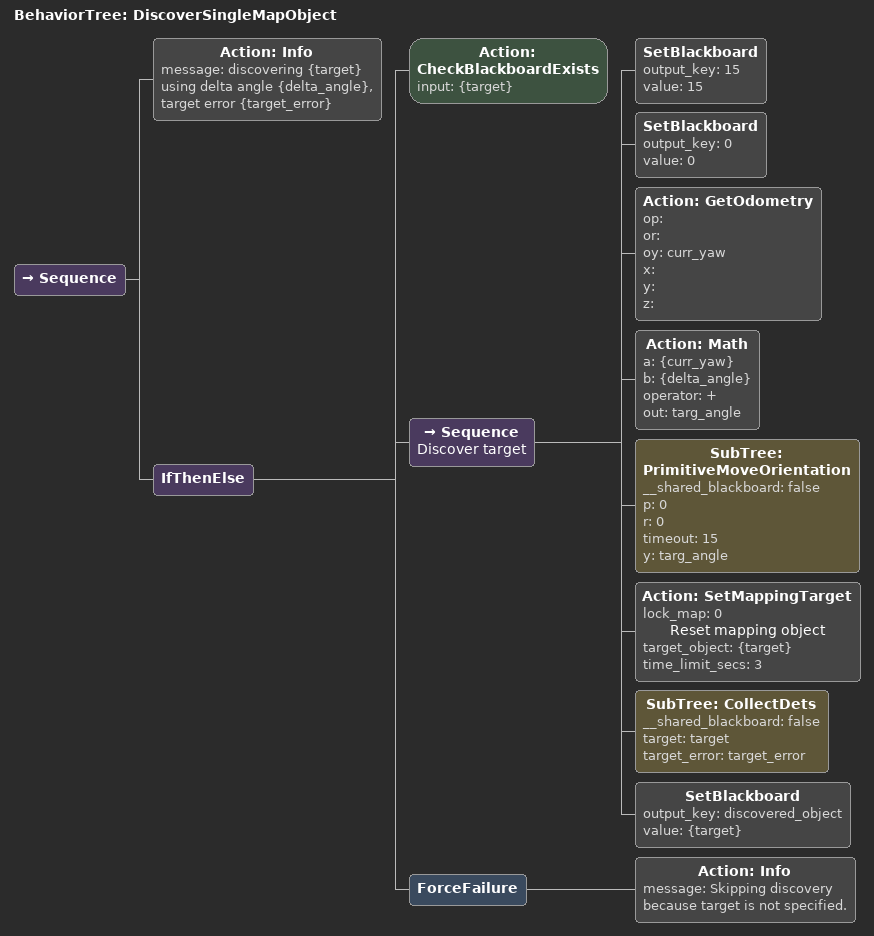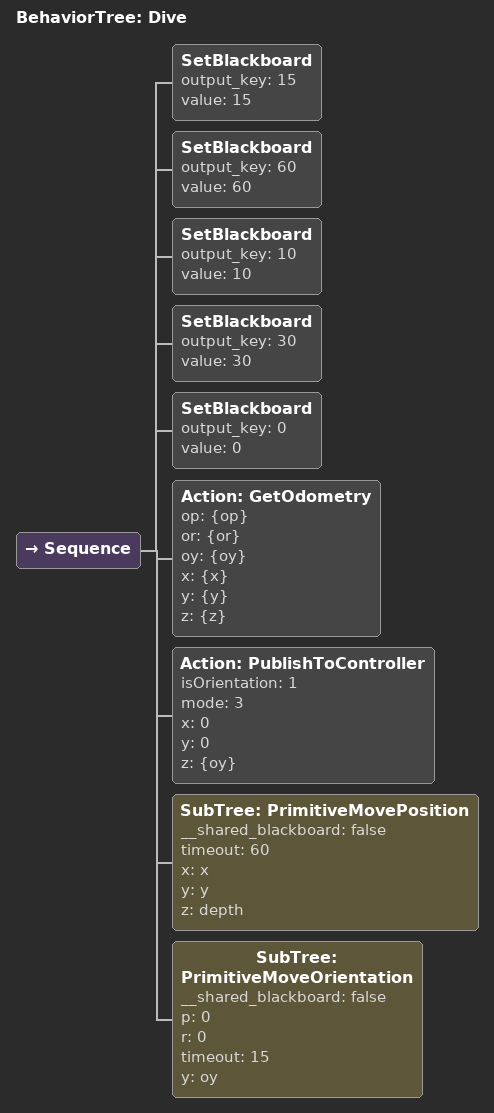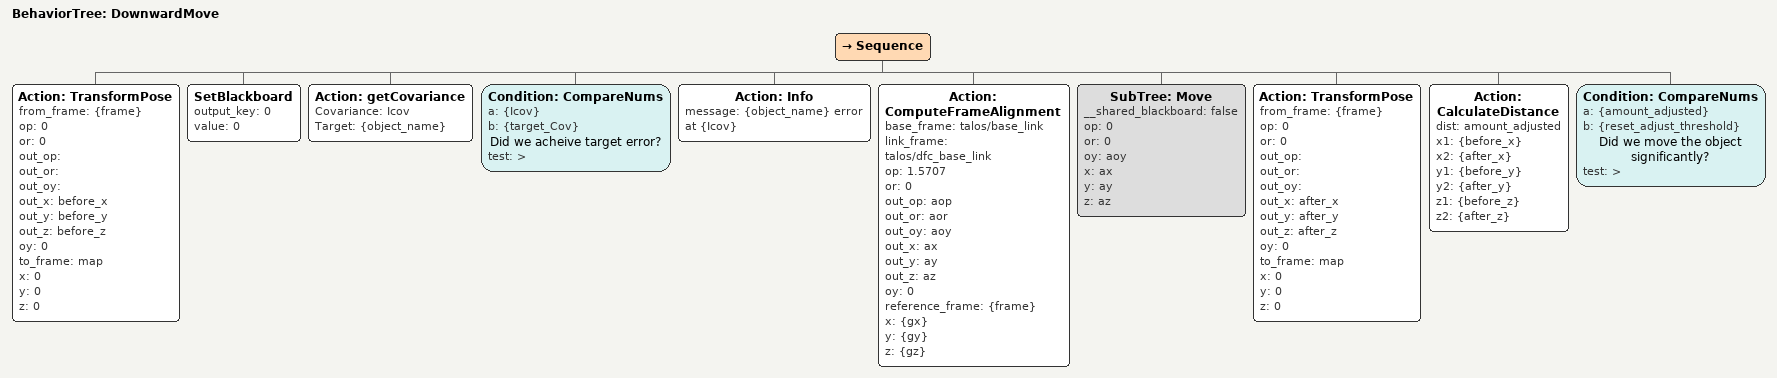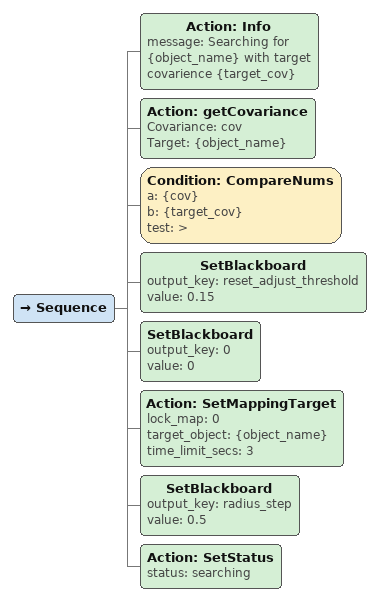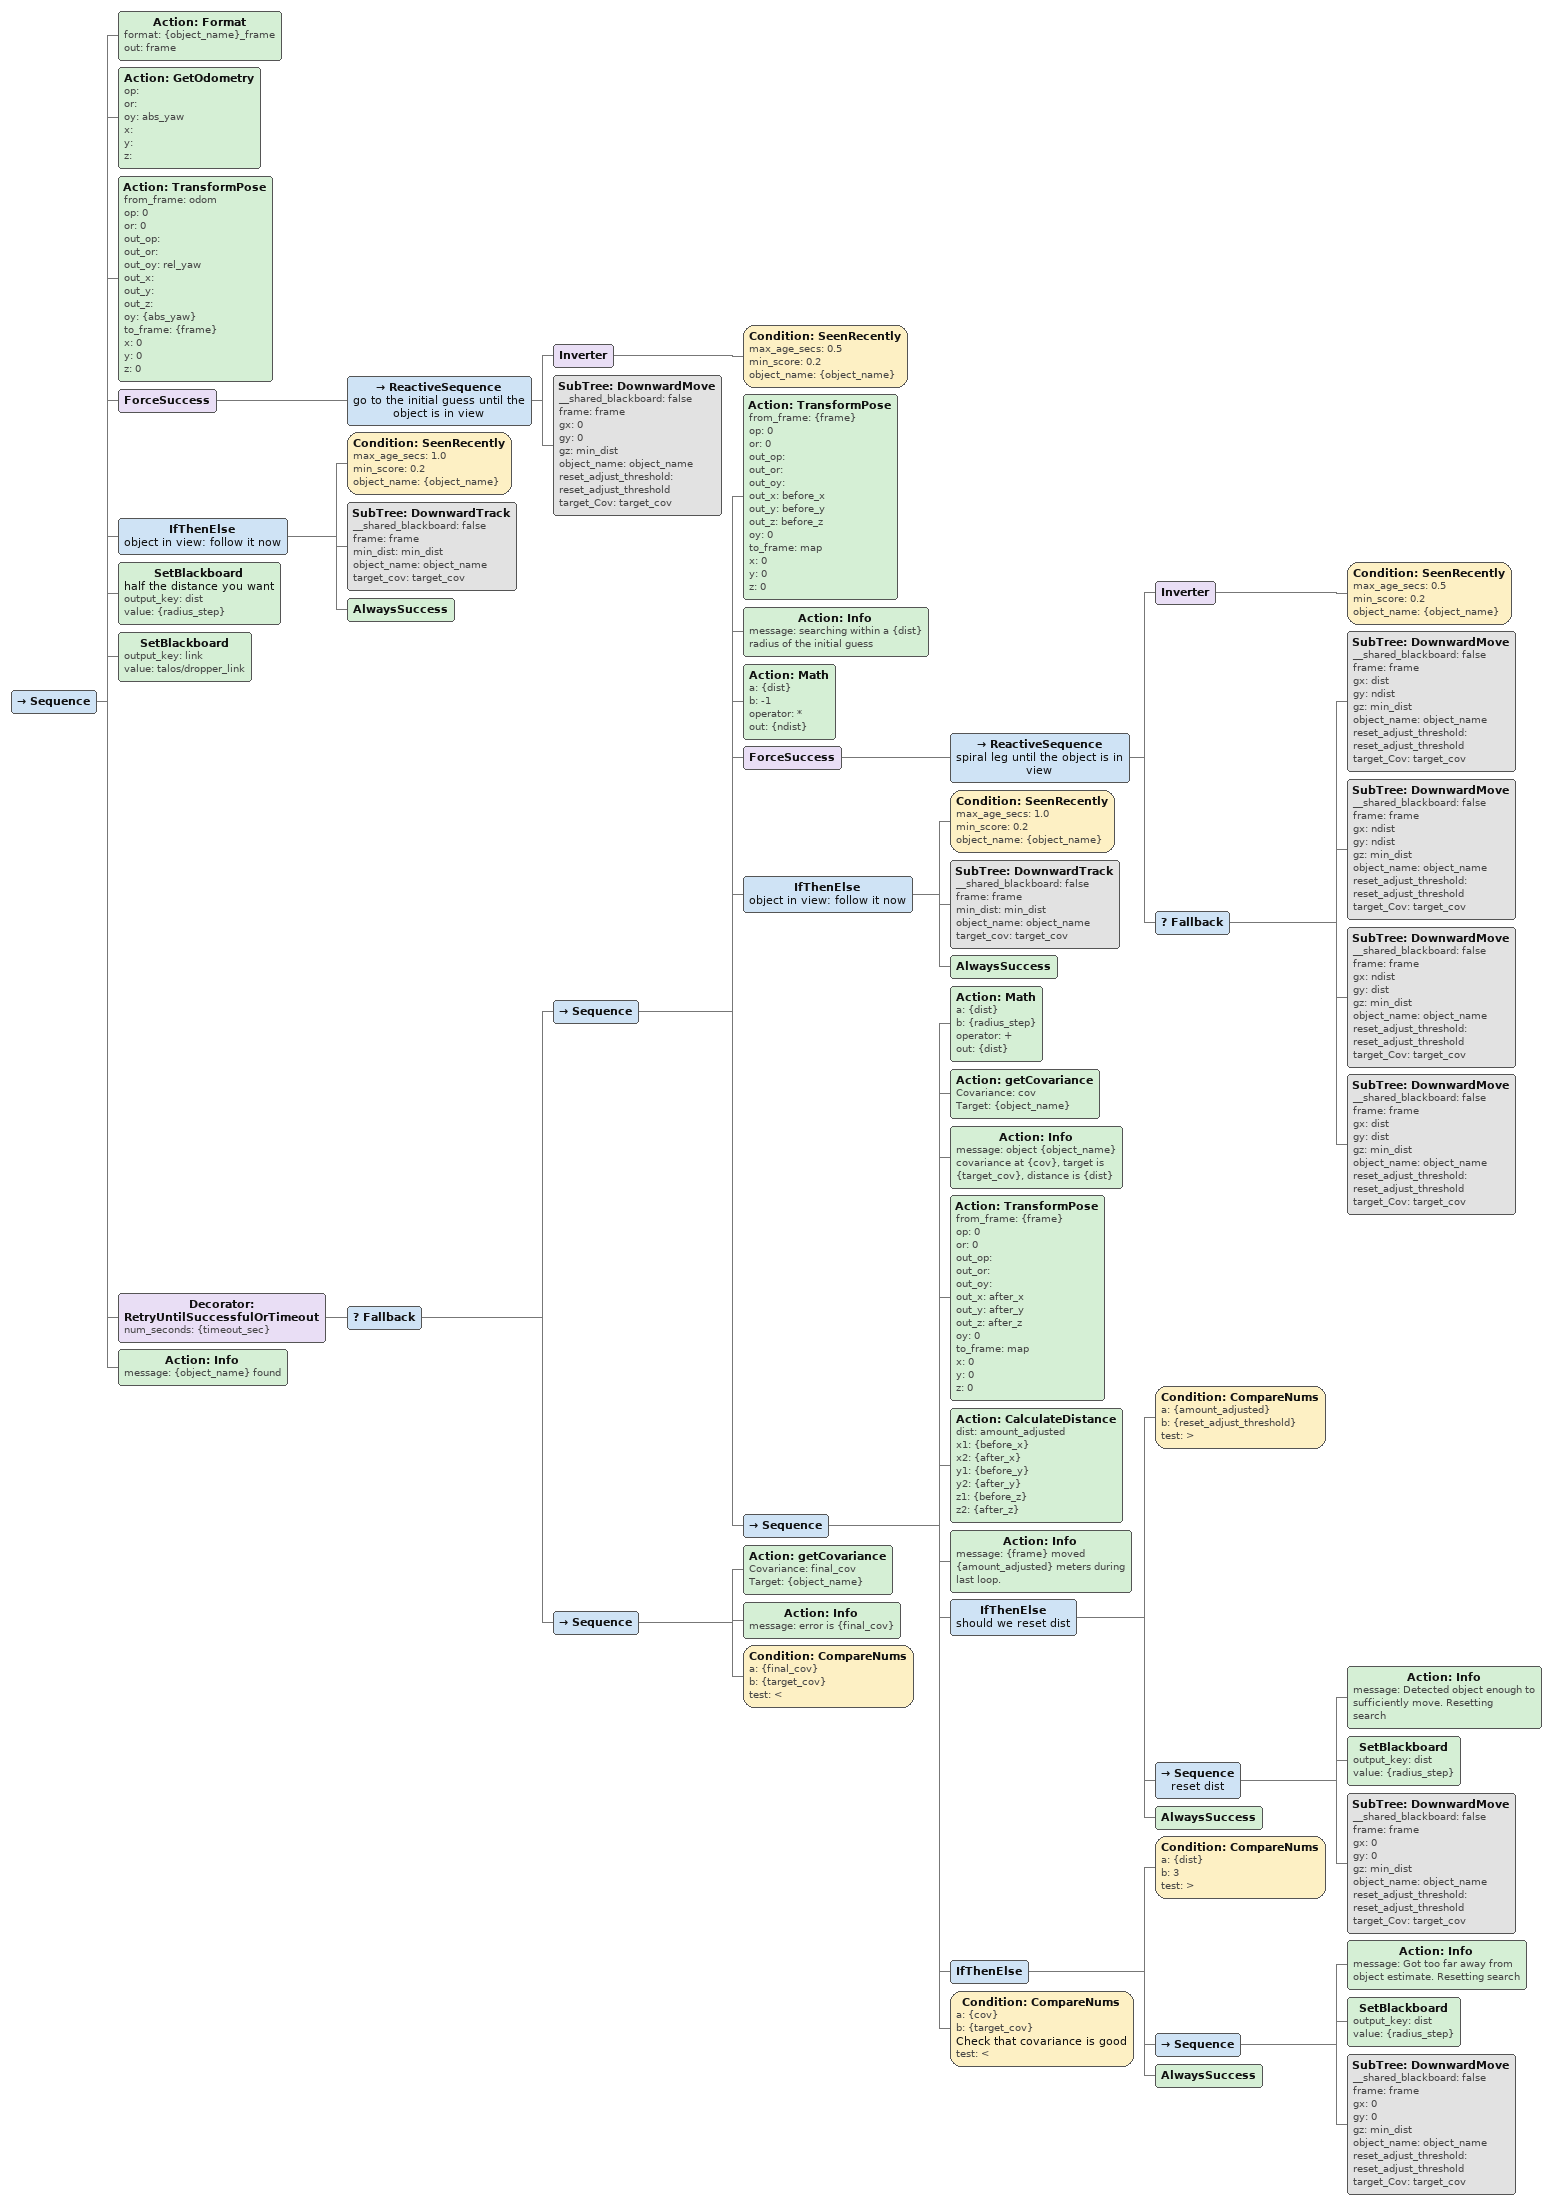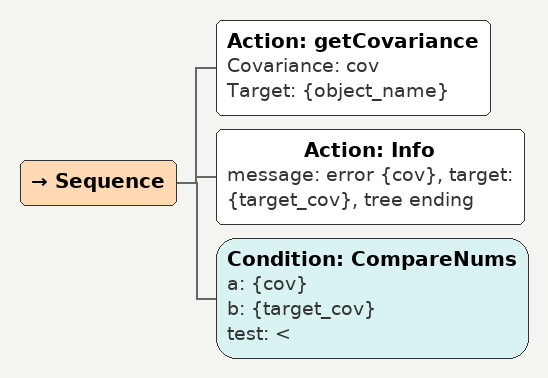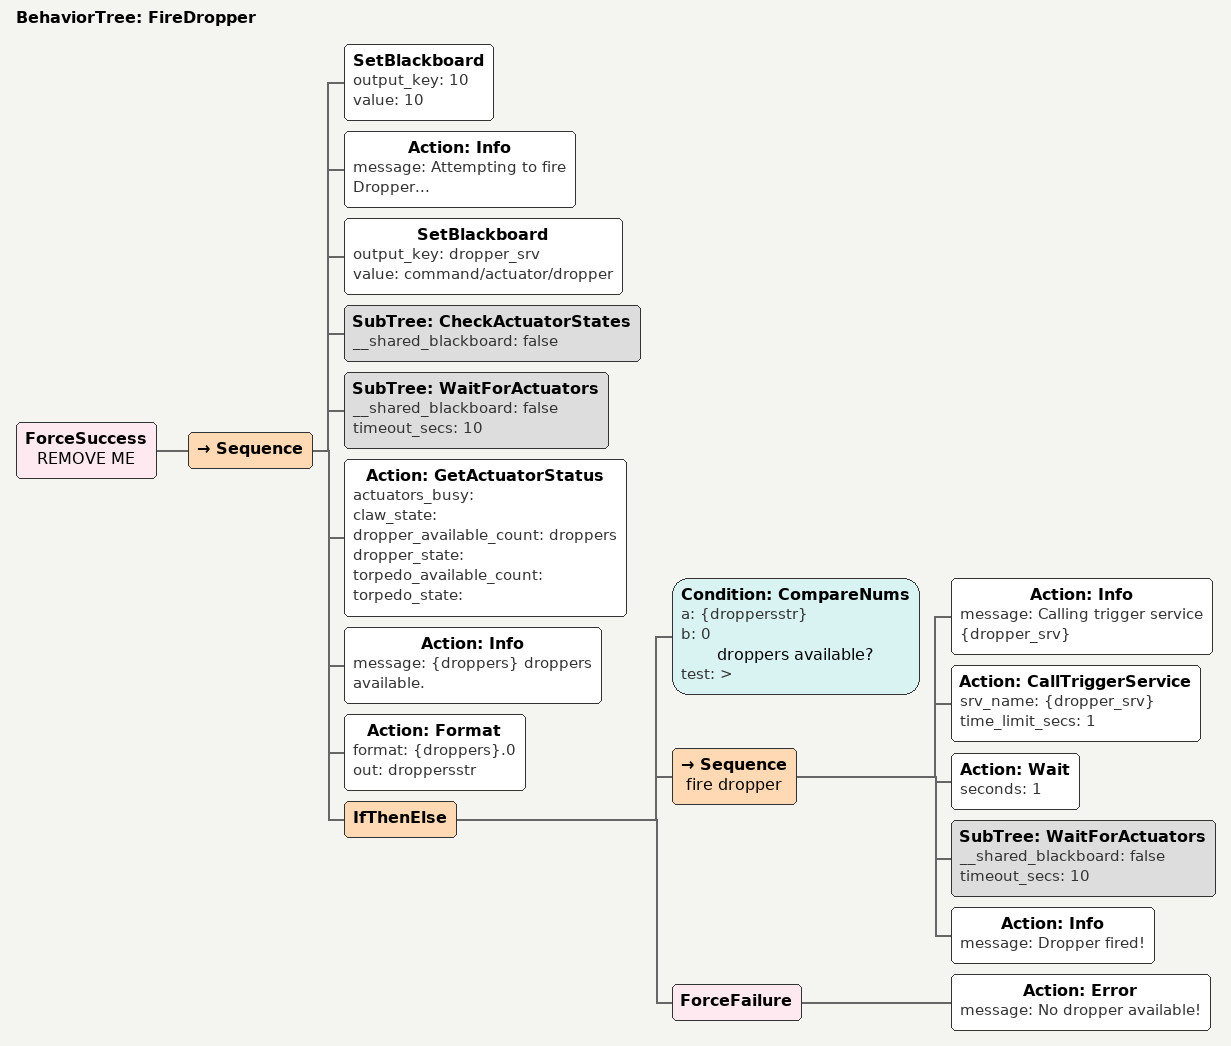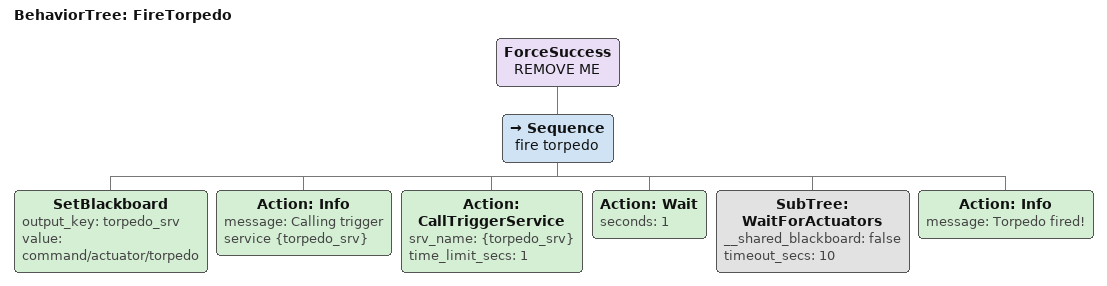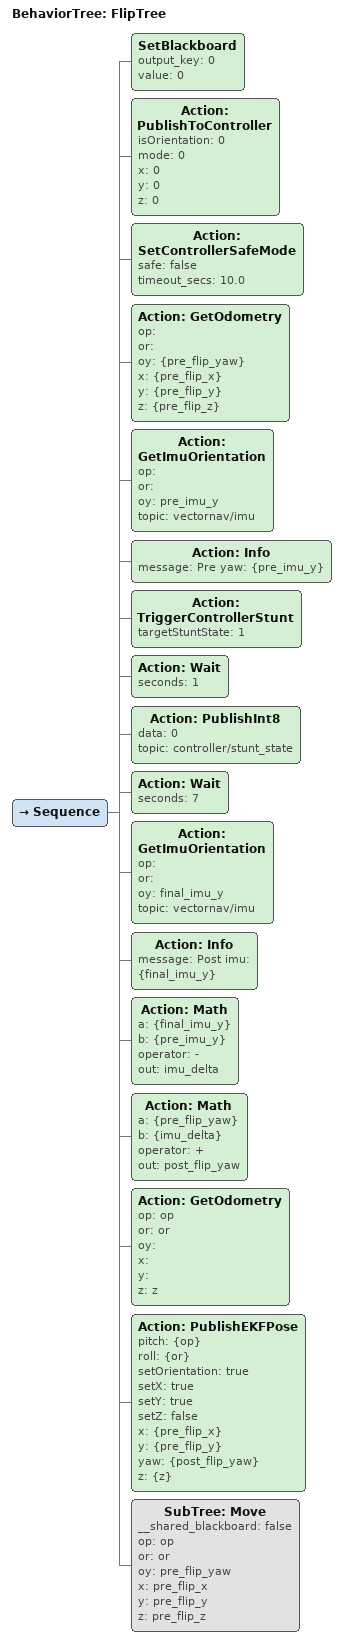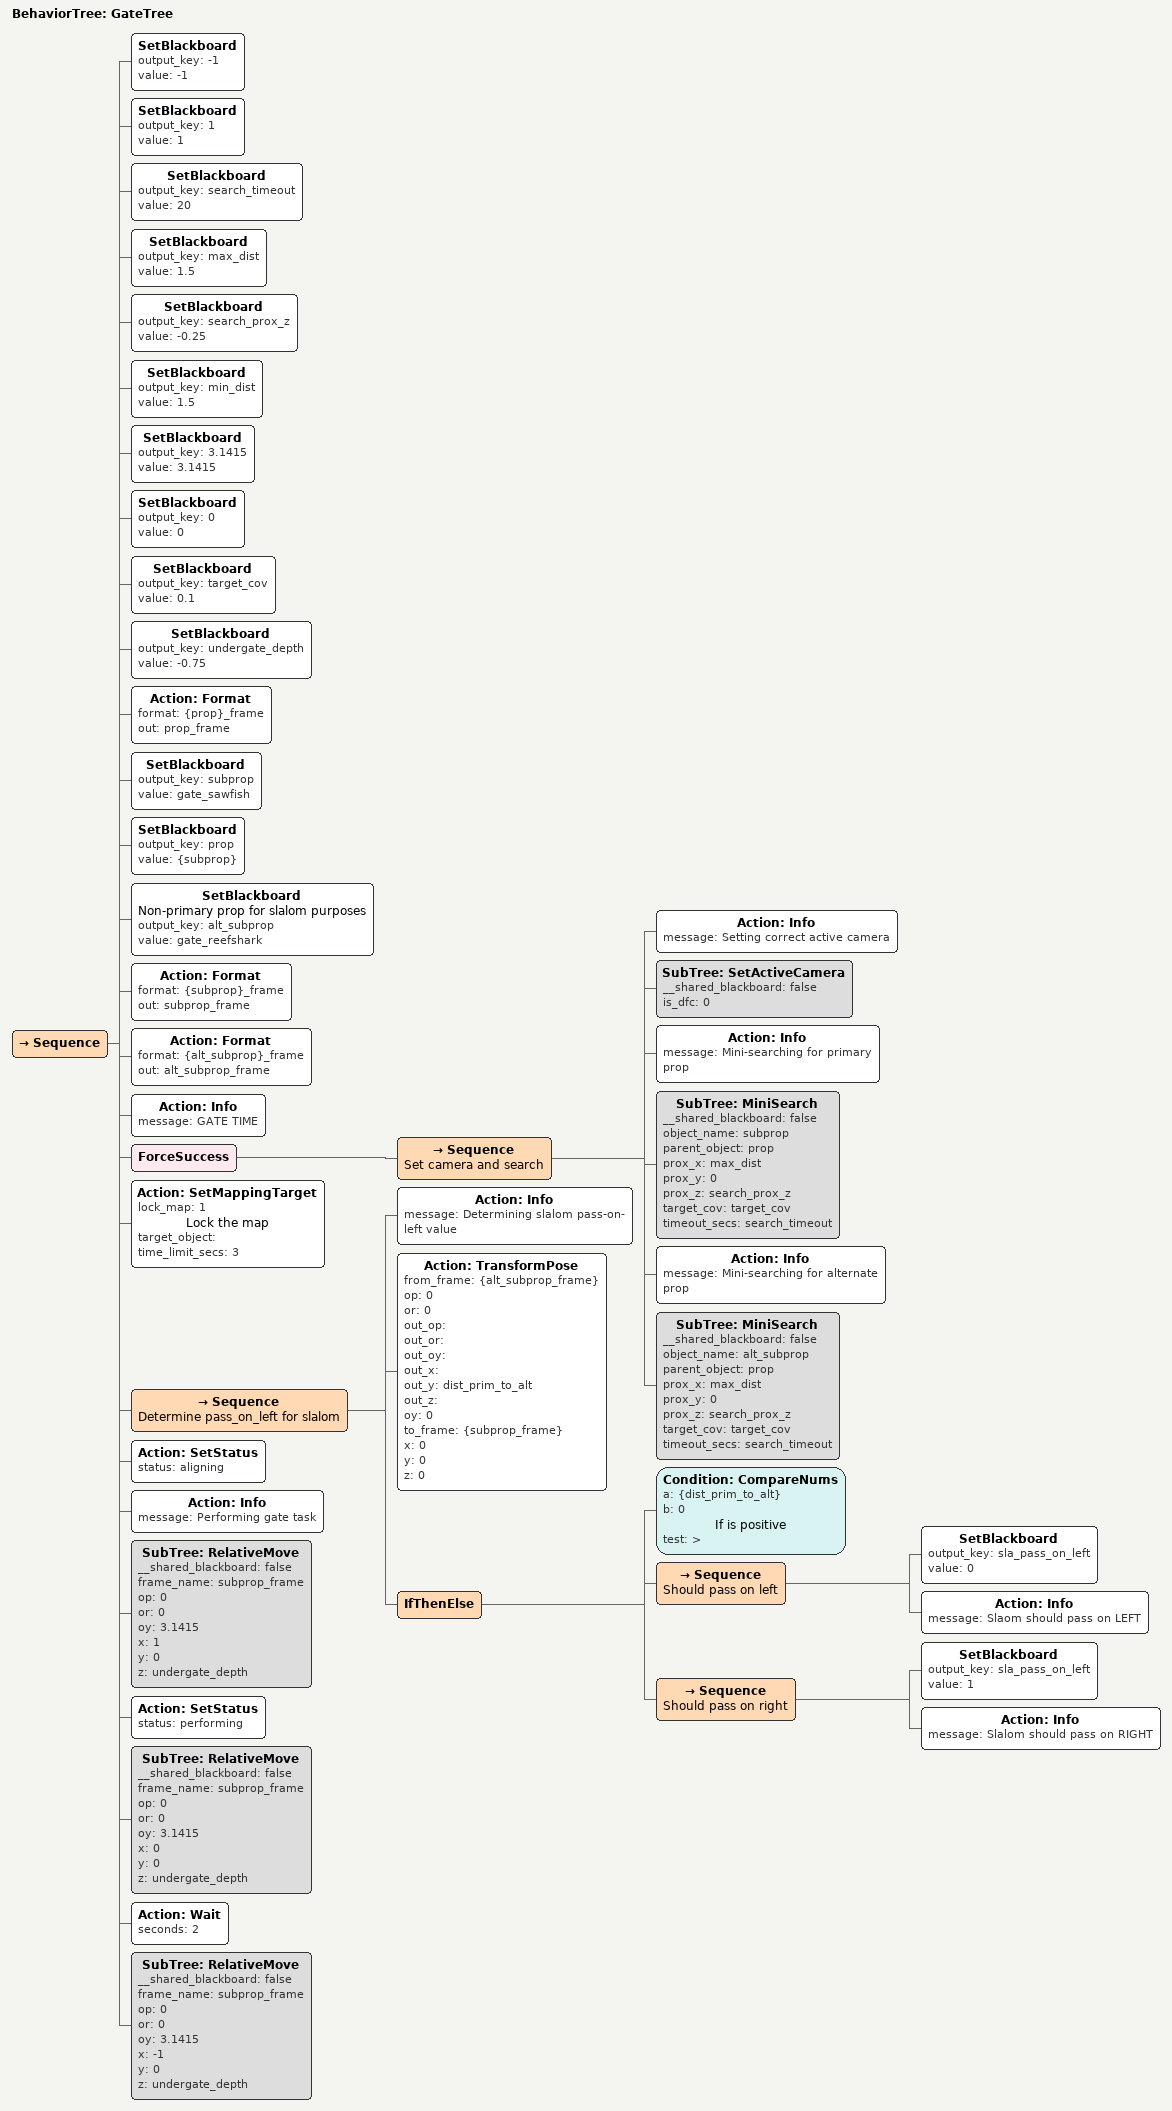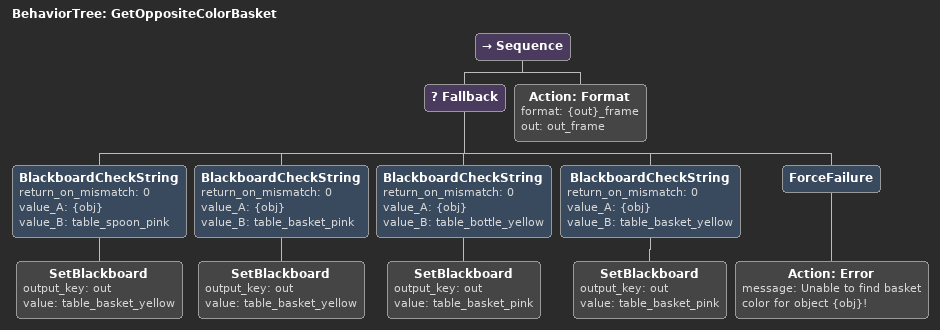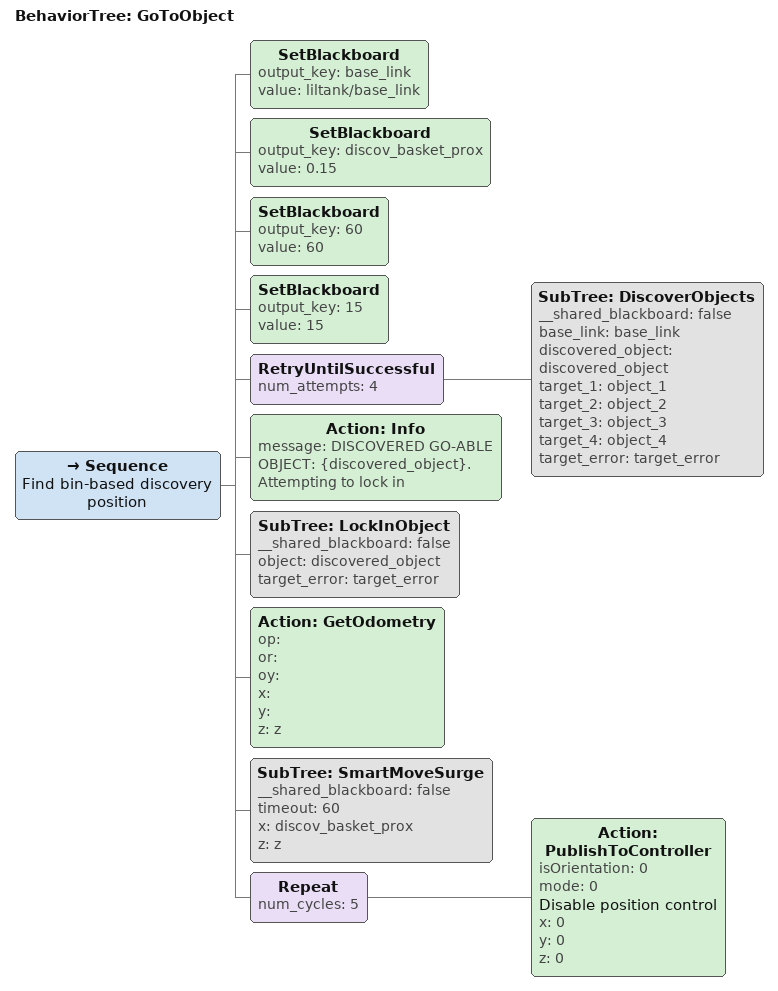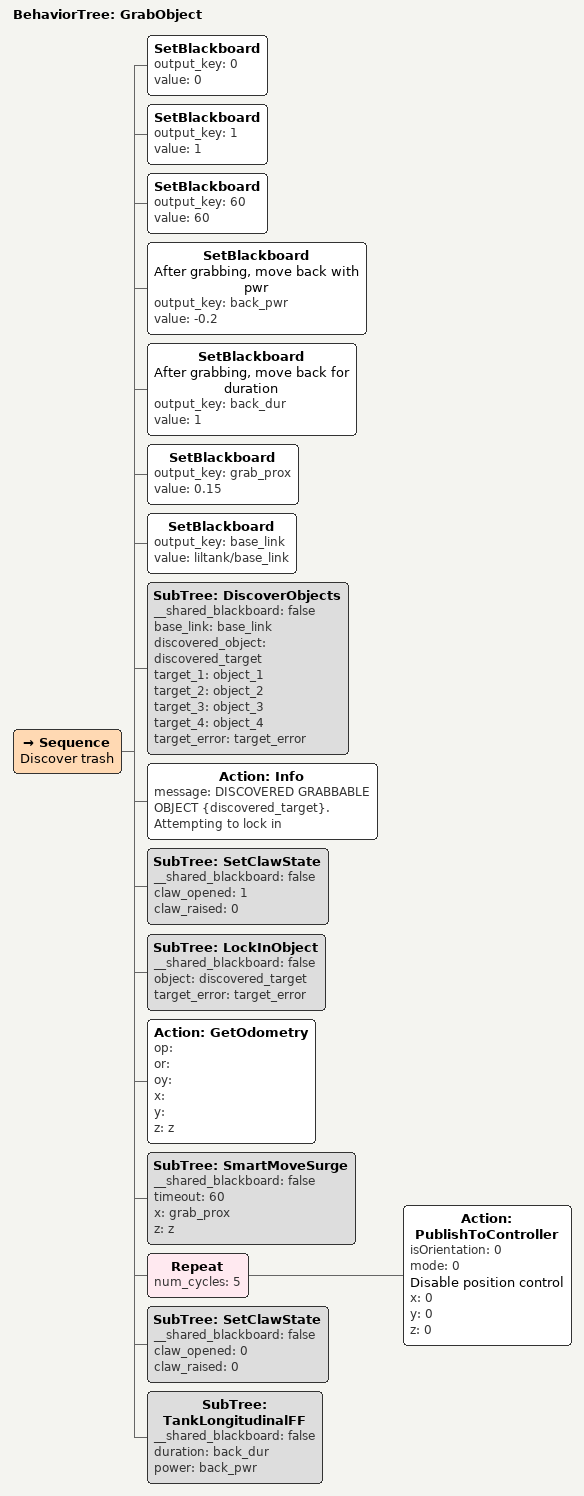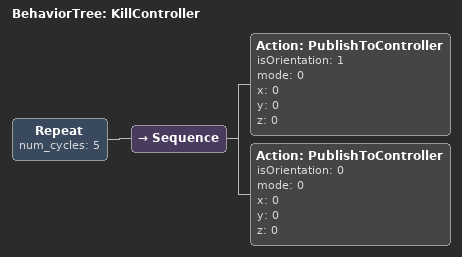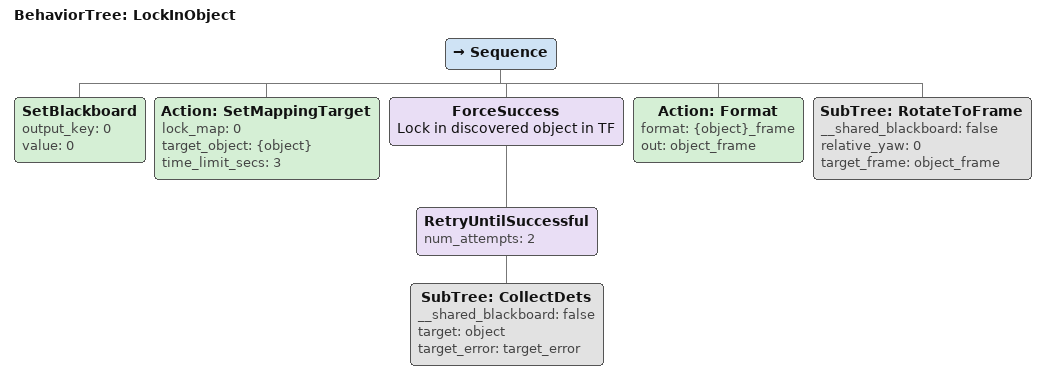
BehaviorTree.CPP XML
<BehaviorTree ID="DiscoverSingleMapObject">
    <Sequence>
        <Action ID="Info" message="discovering {target} using delta angle {delta_angle}, target error {target_error}"/>
        <IfThenElse>
            <Action ID="CheckBlackboardExists" input="{target}"/>
            <Sequence name="Discover target">
                <SetBlackboard output_key="15" value="15"/>
                <SetBlackboard output_key="0" value="0"/>
                <Action ID="GetOdometry" op="" or="" oy="curr_yaw" x="" y="" z=""/>
                <Action ID="Math" a="{curr_yaw}" b="{delta_angle}" operator="+" out="targ_angle"/>
                <SubTree ID="PrimitiveMoveOrientation" __shared_blackboard="false" p="0" r="0" timeout="15" y="targ_angle"/>
                <Action ID="SetMappingTarget" lock_map="0" name="Reset mapping object" target_object="{target}" time_limit_secs="3"/>
                <SubTree ID="CollectDets" __shared_blackboard="false" target="target" target_error="target_error"/>
                <SetBlackboard output_key="discovered_object" value="{target}"/>
            </Sequence>
            <ForceFailure>
                <Action ID="Info" message="Skipping discovery because target is not specified."/>
            </ForceFailure>
        </IfThenElse>
    </Sequence>
</BehaviorTree>

<BehaviorTree ID="Dive">
    <Sequence>
        <SetBlackboard output_key="15" value="15"/>
        <SetBlackboard output_key="60" value="60"/>
        <SetBlackboard output_key="10" value="10"/>
        <SetBlackboard output_key="30" value="30"/>
        <SetBlackboard output_key="0" value="0"/>
        <Action ID="GetOdometry" op="{op}" or="{or}" oy="{oy}" x="{x}" y="{y}" z="{z}"/>
        <Action ID="PublishToController" isOrientation="1" mode="3" x="0" y="0" z="{oy}"/>
        <SubTree ID="PrimitiveMovePosition" __shared_blackboard="false" timeout="60" x="x" y="y" z="depth"/>
        <SubTree ID="PrimitiveMoveOrientation" __shared_blackboard="false" p="0" r="0" timeout="15" y="oy"/>
    </Sequence>
</BehaviorTree>

<BehaviorTree ID="DownwardMove">
    <Sequence>
        <Action ID="TransformPose" from_frame="{frame}" op="0" or="0" out_op="" out_or="" out_oy="" out_x="before_x" out_y="before_y" out_z="before_z" oy="0" to_frame="map" x="0" y="0" z="0"/>
        <SetBlackboard output_key="0" value="0"/>
        <Action Covariance="Icov" ID="getCovariance" Target="{object_name}"/>
        <Condition ID="CompareNums" a="{Icov}" b="{target_Cov}" name="Did we acheive target error?" test=">"/>
        <Action ID="Info" message="{object_name} error at {Icov}"/>
        <Action ID="ComputeFrameAlignment" base_frame="talos/base_link" link_frame="talos/dfc_base_link" op="1.5707" or="0" out_op="aop" out_or="aor" out_oy="aoy" out_x="ax" out_y="ay" out_z="az" oy="0" reference_frame="{frame}" x="{gx}" y="{gy}" z="{gz}"/>
        <SubTree ID="Move" __shared_blackboard="false" op="0" or="0" oy="aoy" x="ax" y="ay" z="az"/>
        <Action ID="TransformPose" from_frame="{frame}" op="0" or="0" out_op="" out_or="" out_oy="" out_x="after_x" out_y="after_y" out_z="after_z" oy="0" to_frame="map" x="0" y="0" z="0"/>
        <Action ID="CalculateDistance" dist="amount_adjusted" x1="{before_x}" x2="{after_x}" y1="{before_y}" y2="{after_y}" z1="{before_z}" z2="{after_z}"/>
        <Condition ID="CompareNums" a="{amount_adjusted}" b="{reset_adjust_threshold}" name="Did we move the object significantly?" test=">"/>
    </Sequence>
</BehaviorTree>

<Sequence>
    <Action ID="Info" message="Searching for {object_name} with target covarience {target_cov}"/>
    <Action Covariance="cov" ID="getCovariance" Target="{object_name}"/>
    <Condition ID="CompareNums" a="{cov}" b="{target_cov}" test=">"/>
    <SetBlackboard output_key="reset_adjust_threshold" value="0.15"/>
    <SetBlackboard output_key="0" value="0"/>
    <Action ID="SetMappingTarget" lock_map="0" target_object="{object_name}" time_limit_secs="3"/>
    <SetBlackboard output_key="radius_step" value="0.5"/>
    <Action ID="SetStatus" status="searching"/>
</Sequence>

<Sequence>
    <Action ID="Format" format="{object_name}_frame" out="frame"/>
    <Action ID="GetOdometry" op="" or="" oy="abs_yaw" x="" y="" z=""/>
    <Action ID="TransformPose" from_frame="odom" op="0" or="0" out_op="" out_or="" out_oy="rel_yaw" out_x="" out_y="" out_z="" oy="{abs_yaw}" to_frame="{frame}" x="0" y="0" z="0"/>
    <ForceSuccess>
        <ReactiveSequence name="go to the initial guess until the object is in view">
            <Inverter>
                <Condition ID="SeenRecently" max_age_secs="0.5" min_score="0.2" object_name="{object_name}"/>
            </Inverter>
            <SubTree ID="DownwardMove" __shared_blackboard="false" frame="frame" gx="0" gy="0" gz="min_dist" object_name="object_name" reset_adjust_threshold="reset_adjust_threshold" target_Cov="target_cov"/>
        </ReactiveSequence>
    </ForceSuccess>
    <IfThenElse name="object in view: follow it now">
        <Condition ID="SeenRecently" max_age_secs="1.0" min_score="0.2" object_name="{object_name}"/>
        <SubTree ID="DownwardTrack" __shared_blackboard="false" frame="frame" min_dist="min_dist" object_name="object_name" target_cov="target_cov"/>
        <AlwaysSuccess/>
    </IfThenElse>
    <SetBlackboard name="half the distance you want" output_key="dist" value="{radius_step}"/>
    <SetBlackboard output_key="link" value="talos/dropper_link"/>
    <Decorator ID="RetryUntilSuccessfulOrTimeout" num_seconds="{timeout_sec}">
        <Fallback>
            <Sequence>
                <Action ID="TransformPose" from_frame="{frame}" op="0" or="0" out_op="" out_or="" out_oy="" out_x="before_x" out_y="before_y" out_z="before_z" oy="0" to_frame="map" x="0" y="0" z="0"/>
                <Action ID="Info" message="searching within a {dist} radius of the initial guess"/>
                <Action ID="Math" a="{dist}" b="-1" operator="*" out="{ndist}"/>
                <ForceSuccess>
                    <ReactiveSequence name="spiral leg until the object is in view">
                        <Inverter>
                            <Condition ID="SeenRecently" max_age_secs="0.5" min_score="0.2" object_name="{object_name}"/>
                        </Inverter>
                        <Fallback>
                            <SubTree ID="DownwardMove" __shared_blackboard="false" frame="frame" gx="dist" gy="ndist" gz="min_dist" object_name="object_name" reset_adjust_threshold="reset_adjust_threshold" target_Cov="target_cov"/>
                            <SubTree ID="DownwardMove" __shared_blackboard="false" frame="frame" gx="ndist" gy="ndist" gz="min_dist" object_name="object_name" reset_adjust_threshold="reset_adjust_threshold" target_Cov="target_cov"/>
                            <SubTree ID="DownwardMove" __shared_blackboard="false" frame="frame" gx="ndist" gy="dist" gz="min_dist" object_name="object_name" reset_adjust_threshold="reset_adjust_threshold" target_Cov="target_cov"/>
                            <SubTree ID="DownwardMove" __shared_blackboard="false" frame="frame" gx="dist" gy="dist" gz="min_dist" object_name="object_name" reset_adjust_threshold="reset_adjust_threshold" target_Cov="target_cov"/>
                        </Fallback>
                    </ReactiveSequence>
                </ForceSuccess>
                <IfThenElse name="object in view: follow it now">
                    <Condition ID="SeenRecently" max_age_secs="1.0" min_score="0.2" object_name="{object_name}"/>
                    <SubTree ID="DownwardTrack" __shared_blackboard="false" frame="frame" min_dist="min_dist" object_name="object_name" target_cov="target_cov"/>
                    <AlwaysSuccess/>
                </IfThenElse>
                <Sequence>
                    <Action ID="Math" a="{dist}" b="{radius_step}" operator="+" out="{dist}"/>
                    <Action Covariance="cov" ID="getCovariance" Target="{object_name}"/>
                    <Action ID="Info" message="object {object_name} covariance at {cov}, target is {target_cov}, distance is {dist}"/>
                    <Action ID="TransformPose" from_frame="{frame}" op="0" or="0" out_op="" out_or="" out_oy="" out_x="after_x" out_y="after_y" out_z="after_z" oy="0" to_frame="map" x="0" y="0" z="0"/>
                    <Action ID="CalculateDistance" dist="amount_adjusted" x1="{before_x}" x2="{after_x}" y1="{before_y}" y2="{after_y}" z1="{before_z}" z2="{after_z}"/>
                    <Action ID="Info" message="{frame} moved {amount_adjusted} meters during last loop."/>
                    <IfThenElse name="should we reset dist">
                        <Condition ID="CompareNums" a="{amount_adjusted}" b="{reset_adjust_threshold}" test=">"/>
                        <Sequence name="reset dist">
                            <Action ID="Info" message="Detected object enough to sufficiently move. Resetting search"/>
                            <SetBlackboard output_key="dist" value="{radius_step}"/>
                            <SubTree ID="DownwardMove" __shared_blackboard="false" frame="frame" gx="0" gy="0" gz="min_dist" object_name="object_name" reset_adjust_threshold="reset_adjust_threshold" target_Cov="target_cov"/>
                        </Sequence>
                        <AlwaysSuccess/>
                    </IfThenElse>
                    <IfThenElse>
                        <Condition ID="CompareNums" a="{dist}" b="3" test=">"/>
                        <Sequence>
                            <Action ID="Info" message="Got too far away from object estimate. Resetting search"/>
                            <SetBlackboard output_key="dist" value="{radius_step}"/>
                            <SubTree ID="DownwardMove" __shared_blackboard="false" frame="frame" gx="0" gy="0" gz="min_dist" object_name="object_name" reset_adjust_threshold="reset_adjust_threshold" target_Cov="target_cov"/>
                        </Sequence>
                        <AlwaysSuccess/>
                    </IfThenElse>
                    <Condition ID="CompareNums" a="{cov}" b="{target_cov}" name="Check that covariance is good" test="&lt;"/>
                </Sequence>
            </Sequence>
            <Sequence>
                <Action Covariance="final_cov" ID="getCovariance" Target="{object_name}"/>
                <Action ID="Info" message="error is {final_cov}"/>
                <Condition ID="CompareNums" a="{final_cov}" b="{target_cov}" test="&lt;"/>
            </Sequence>
        </Fallback>
    </Decorator>
    <Action ID="Info" message="{object_name} found"/>
</Sequence>

<Sequence>
    <Action Covariance="cov" ID="getCovariance" Target="{object_name}"/>
    <Action ID="Info" message="error {cov}, target: {target_cov}, tree ending"/>
    <Condition ID="CompareNums" a="{cov}" b="{target_cov}" test="&lt;"/>
</Sequence>

<BehaviorTree ID="FireDropper">
    <ForceSuccess name="REMOVE ME">
        <Sequence>
            <SetBlackboard output_key="10" value="10"/>
            <Action ID="Info" message="Attempting to fire Dropper..."/>
            <SetBlackboard output_key="dropper_srv" value="command/actuator/dropper"/>
            <SubTree ID="CheckActuatorStates" __shared_blackboard="false"/>
            <SubTree ID="WaitForActuators" __shared_blackboard="false" timeout_secs="10"/>
            <Action ID="GetActuatorStatus" actuators_busy="" claw_state="" dropper_available_count="droppers" dropper_state="" torpedo_available_count="" torpedo_state=""/>
            <Action ID="Info" message="{droppers} droppers available."/>
            <Action ID="Format" format="{droppers}.0" out="droppersstr"/>
            <IfThenElse>
                <Condition ID="CompareNums" a="{droppersstr}" b="0" name="droppers available?" test=">"/>
                <Sequence name="fire dropper">
                    <Action ID="Info" message="Calling trigger service {dropper_srv}"/>
                    <Action ID="CallTriggerService" srv_name="{dropper_srv}" time_limit_secs="1"/>
                    <Action ID="Wait" seconds="1"/>
                    <SubTree ID="WaitForActuators" __shared_blackboard="false" timeout_secs="10"/>
                    <Action ID="Info" message="Dropper fired!"/>
                </Sequence>
                <ForceFailure>
                    <Action ID="Error" message="No dropper available!"/>
                </ForceFailure>
            </IfThenElse>
        </Sequence>
    </ForceSuccess>
</BehaviorTree>

<BehaviorTree ID="FireTorpedo">
    <ForceSuccess name="REMOVE ME">
        <Sequence name="fire torpedo">
            <SetBlackboard output_key="torpedo_srv" value="command/actuator/torpedo"/>
            <Action ID="Info" message="Calling trigger service {torpedo_srv}"/>
            <Action ID="CallTriggerService" srv_name="{torpedo_srv}" time_limit_secs="1"/>
            <Action ID="Wait" seconds="1"/>
            <SubTree ID="WaitForActuators" __shared_blackboard="false" timeout_secs="10"/>
            <Action ID="Info" message="Torpedo fired!"/>
        </Sequence>
    </ForceSuccess>
</BehaviorTree>

<BehaviorTree ID="FlipTree">
    <Sequence>
        <SetBlackboard output_key="0" value="0"/>
        <Action ID="PublishToController" isOrientation="0" mode="0" x="0" y="0" z="0"/>
        <Action ID="SetControllerSafeMode" safe="false" timeout_secs="10.0"/>
        <Action ID="GetOdometry" op="" or="" oy="{pre_flip_yaw}" x="{pre_flip_x}" y="{pre_flip_y}" z="{pre_flip_z}"/>
        <Action ID="GetImuOrientation" op="" or="" oy="pre_imu_y" topic="vectornav/imu"/>
        <Action ID="Info" message="Pre yaw: {pre_imu_y}"/>
        <Action ID="TriggerControllerStunt" targetStuntState="1"/>
        <Action ID="Wait" seconds="1"/>
        <Action ID="PublishInt8" data="0" topic="controller/stunt_state"/>
        <Action ID="Wait" seconds="7"/>
        <Action ID="GetImuOrientation" op="" or="" oy="final_imu_y" topic="vectornav/imu"/>
        <Action ID="Info" message="Post imu: {final_imu_y}"/>
        <Action ID="Math" a="{final_imu_y}" b="{pre_imu_y}" operator="-" out="imu_delta"/>
        <Action ID="Math" a="{pre_flip_yaw}" b="{imu_delta}" operator="+" out="post_flip_yaw"/>
        <Action ID="GetOdometry" op="op" or="or" oy="" x="" y="" z="z"/>
        <Action ID="PublishEKFPose" pitch="{op}" roll="{or}" setOrientation="true" setX="true" setY="true" setZ="false" x="{pre_flip_x}" y="{pre_flip_y}" yaw="{post_flip_yaw}" z="{z}"/>
        <SubTree ID="Move" __shared_blackboard="false" op="op" or="or" oy="pre_flip_yaw" x="pre_flip_x" y="pre_flip_y" z="pre_flip_z"/>
    </Sequence>
</BehaviorTree>

<BehaviorTree ID="GateTree">
    <Sequence>
        <SetBlackboard output_key="-1" value="-1"/>
        <SetBlackboard output_key="1" value="1"/>
        <SetBlackboard output_key="search_timeout" value="20"/>
        <SetBlackboard output_key="max_dist" value="1.5"/>
        <SetBlackboard output_key="search_prox_z" value="-0.25"/>
        <SetBlackboard output_key="min_dist" value="1.5"/>
        <SetBlackboard output_key="3.1415" value="3.1415"/>
        <SetBlackboard output_key="0" value="0"/>
        <SetBlackboard output_key="target_cov" value="0.1"/>
        <SetBlackboard output_key="undergate_depth" value="-0.75"/>
        <Action ID="Format" format="{prop}_frame" out="prop_frame"/>
        <SetBlackboard output_key="subprop" value="gate_sawfish"/>
        <SetBlackboard output_key="prop" value="{subprop}"/>
        <SetBlackboard name="Non-primary prop for slalom purposes" output_key="alt_subprop" value="gate_reefshark"/>
        <Action ID="Format" format="{subprop}_frame" out="subprop_frame"/>
        <Action ID="Format" format="{alt_subprop}_frame" out="alt_subprop_frame"/>
        <Action ID="Info" message="GATE TIME"/>
        <ForceSuccess>
            <Sequence name="Set camera and search">
                <Action ID="Info" message="Setting correct active camera"/>
                <SubTree ID="SetActiveCamera" __shared_blackboard="false" is_dfc="0"/>
                <Action ID="Info" message="Mini-searching for primary prop"/>
                <SubTree ID="MiniSearch" __shared_blackboard="false" object_name="subprop" parent_object="prop" prox_x="max_dist" prox_y="0" prox_z="search_prox_z" target_cov="target_cov" timeout_secs="search_timeout"/>
                <Action ID="Info" message="Mini-searching for alternate prop"/>
                <SubTree ID="MiniSearch" __shared_blackboard="false" object_name="alt_subprop" parent_object="prop" prox_x="max_dist" prox_y="0" prox_z="search_prox_z" target_cov="target_cov" timeout_secs="search_timeout"/>
            </Sequence>
        </ForceSuccess>
        <Action ID="SetMappingTarget" lock_map="1" name="Lock the map" target_object="" time_limit_secs="3"/>
        <Sequence name="Determine pass_on_left for slalom">
            <Action ID="Info" message="Determining slalom pass-on-left value"/>
            <Action ID="TransformPose" from_frame="{alt_subprop_frame}" op="0" or="0" out_op="" out_or="" out_oy="" out_x="" out_y="dist_prim_to_alt" out_z="" oy="0" to_frame="{subprop_frame}" x="0" y="0" z="0"/>
            <IfThenElse>
                <Condition ID="CompareNums" a="{dist_prim_to_alt}" b="0" name="If is positive" test=">"/>
                <Sequence name="Should pass on left">
                    <SetBlackboard output_key="sla_pass_on_left" value="0"/>
                    <Action ID="Info" message="Slaom should pass on LEFT"/>
                </Sequence>
                <Sequence name="Should pass on right">
                    <SetBlackboard output_key="sla_pass_on_left" value="1"/>
                    <Action ID="Info" message="Slalom should pass on RIGHT"/>
                </Sequence>
            </IfThenElse>
        </Sequence>
        <Action ID="SetStatus" status="aligning"/>
        <Action ID="Info" message="Performing gate task"/>
        <SubTree ID="RelativeMove" __shared_blackboard="false" frame_name="subprop_frame" op="0" or="0" oy="3.1415" x="1" y="0" z="undergate_depth"/>
        <Action ID="SetStatus" status="performing"/>
        <SubTree ID="RelativeMove" __shared_blackboard="false" frame_name="subprop_frame" op="0" or="0" oy="3.1415" x="0" y="0" z="undergate_depth"/>
        <Action ID="Wait" seconds="2"/>
        <SubTree ID="RelativeMove" __shared_blackboard="false" frame_name="subprop_frame" op="0" or="0" oy="3.1415" x="-1" y="0" z="undergate_depth"/>
    </Sequence>
</BehaviorTree>

<BehaviorTree ID="GetOppositeColorBasket">
    <Sequence>
        <Fallback>
            <BlackboardCheckString return_on_mismatch="0" value_A="{obj}" value_B="table_spoon_pink">
                <SetBlackboard output_key="out" value="table_basket_yellow"/>
            </BlackboardCheckString>
            <BlackboardCheckString return_on_mismatch="0" value_A="{obj}" value_B="table_basket_pink">
                <SetBlackboard output_key="out" value="table_basket_yellow"/>
            </BlackboardCheckString>
            <BlackboardCheckString return_on_mismatch="0" value_A="{obj}" value_B="table_bottle_yellow">
                <SetBlackboard output_key="out" value="table_basket_pink"/>
            </BlackboardCheckString>
            <BlackboardCheckString return_on_mismatch="0" value_A="{obj}" value_B="table_basket_yellow">
                <SetBlackboard output_key="out" value="table_basket_pink"/>
            </BlackboardCheckString>
            <ForceFailure>
                <Action ID="Error" message="Unable to find basket color for object {obj}!"/>
            </ForceFailure>
        </Fallback>
        <Action ID="Format" format="{out}_frame" out="out_frame"/>
    </Sequence>
</BehaviorTree>

<BehaviorTree ID="GoToObject">
    <Sequence name="Find bin-based discovery position">
        <SetBlackboard output_key="base_link" value="liltank/base_link"/>
        <SetBlackboard output_key="discov_basket_prox" value="0.15"/>
        <SetBlackboard output_key="60" value="60"/>
        <SetBlackboard output_key="15" value="15"/>
        <RetryUntilSuccessful num_attempts="4">
            <SubTree ID="DiscoverObjects" __shared_blackboard="false" base_link="base_link" discovered_object="discovered_object" target_1="object_1" target_2="object_2" target_3="object_3" target_4="object_4" target_error="target_error"/>
        </RetryUntilSuccessful>
        <Action ID="Info" message="DISCOVERED GO-ABLE OBJECT: {discovered_object}. Attempting to lock in"/>
        <SubTree ID="LockInObject" __shared_blackboard="false" object="discovered_object" target_error="target_error"/>
        <Action ID="GetOdometry" op="" or="" oy="" x="" y="" z="z"/>
        <SubTree ID="SmartMoveSurge" __shared_blackboard="false" timeout="60" x="discov_basket_prox" z="z"/>
        <Repeat num_cycles="5">
            <Action ID="PublishToController" isOrientation="0" mode="0" name="Disable position control" x="0" y="0" z="0"/>
        </Repeat>
    </Sequence>
</BehaviorTree>

<BehaviorTree ID="GrabObject">
    <Sequence name="Discover trash">
        <SetBlackboard output_key="0" value="0"/>
        <SetBlackboard output_key="1" value="1"/>
        <SetBlackboard output_key="60" value="60"/>
        <SetBlackboard name="After grabbing, move back with pwr" output_key="back_pwr" value="-0.2"/>
        <SetBlackboard name="After grabbing, move back for duration" output_key="back_dur" value="1"/>
        <SetBlackboard output_key="grab_prox" value="0.15"/>
        <SetBlackboard output_key="base_link" value="liltank/base_link"/>
        <SubTree ID="DiscoverObjects" __shared_blackboard="false" base_link="base_link" discovered_object="discovered_target" target_1="object_1" target_2="object_2" target_3="object_3" target_4="object_4" target_error="target_error"/>
        <Action ID="Info" message="DISCOVERED GRABBABLE OBJECT {discovered_target}. Attempting to lock in"/>
        <SubTree ID="SetClawState" __shared_blackboard="false" claw_opened="1" claw_raised="0"/>
        <SubTree ID="LockInObject" __shared_blackboard="false" object="discovered_target" target_error="target_error"/>
        <Action ID="GetOdometry" op="" or="" oy="" x="" y="" z="z"/>
        <SubTree ID="SmartMoveSurge" __shared_blackboard="false" timeout="60" x="grab_prox" z="z"/>
        <Repeat num_cycles="5">
            <Action ID="PublishToController" isOrientation="0" mode="0" name="Disable position control" x="0" y="0" z="0"/>
        </Repeat>
        <SubTree ID="SetClawState" __shared_blackboard="false" claw_opened="0" claw_raised="0"/>
        <SubTree ID="TankLongitudinalFF" __shared_blackboard="false" duration="back_dur" power="back_pwr"/>
    </Sequence>
</BehaviorTree>

<BehaviorTree ID="KillController">
    <Repeat num_cycles="5">
        <Sequence>
            <Action ID="PublishToController" isOrientation="1" mode="0" x="0" y="0" z="0"/>
            <Action ID="PublishToController" isOrientation="0" mode="0" x="0" y="0" z="0"/>
        </Sequence>
    </Repeat>
</BehaviorTree>

<BehaviorTree ID="LockInObject">
    <Sequence>
        <SetBlackboard output_key="0" value="0"/>
        <Action ID="SetMappingTarget" lock_map="0" target_object="{object}" time_limit_secs="3"/>
        <ForceSuccess name="Lock in discovered object in TF">
            <RetryUntilSuccessful num_attempts="2">
                <SubTree ID="CollectDets" __shared_blackboard="false" target="object" target_error="target_error"/>
            </RetryUntilSuccessful>
        </ForceSuccess>
        <Action ID="Format" format="{object}_frame" out="object_frame"/>
        <SubTree ID="RotateToFrame" __shared_blackboard="false" relative_yaw="0" target_frame="object_frame"/>
    </Sequence>
</BehaviorTree>
